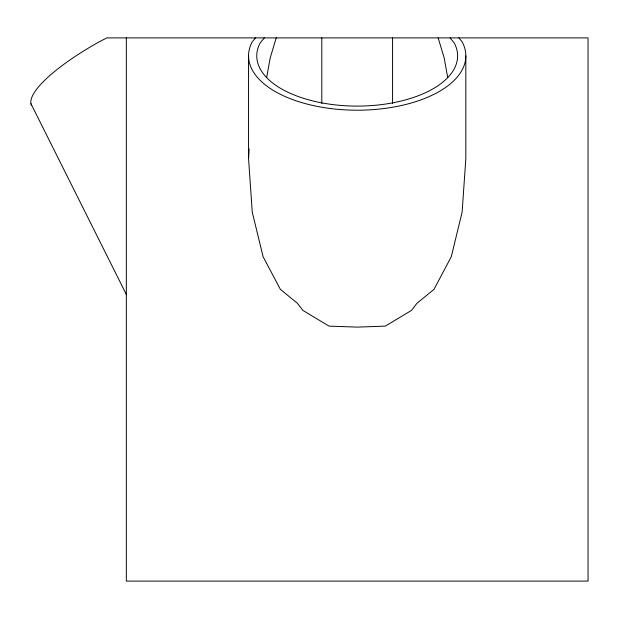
<?xml version="1.0" encoding="UTF-8"?>
<svg xmlns="http://www.w3.org/2000/svg" width="619" height="619" viewBox="0 0 619 619"><rect width="100%" height="100%" fill="white"/><g stroke="black" fill="none" stroke-linecap="round" stroke-linejoin="round"><path stroke-width="0.93" d="M465.828 55.888L465.828 158.541L462.13 212.124L451.274 256.738L434.012 289.352L416.943 303.302L411.511 310.398L385.312 326.128L357.194 327.118L329.076 326.128L302.869 310.398L297.437 303.302L280.368 289.352L263.106 256.738L252.25 212.124L248.552 158.541L249.148 149.04M266.65 77.646L270.224 57.846L276.221 37.898M255.508 37.898L252.25 41.829A108.642 54.317 0 0 0 357.194 110.205A108.642 54.317 0 0 0 462.13 41.829L458.872 37.898M264.321 37.898L260.189 42.889A100.425 50.209 0 0 0 357.194 106.097A100.425 50.209 0 0 0 454.191 42.889L450.059 37.898M30.95 103.713L126.454 294.714M438.159 37.898L444.156 57.846L447.73 77.646M392.57 37.898L392.57 103.543M321.81 37.898L321.81 103.543M248.552 55.888L248.552 158.541M126.33 37.898L126.33 581.102L588.05 581.102L588.05 37.898L106.824 37.898L98.204 42.378A108.642 27.159 -26.6 0 0 31.507 105.408"/></g></svg>
